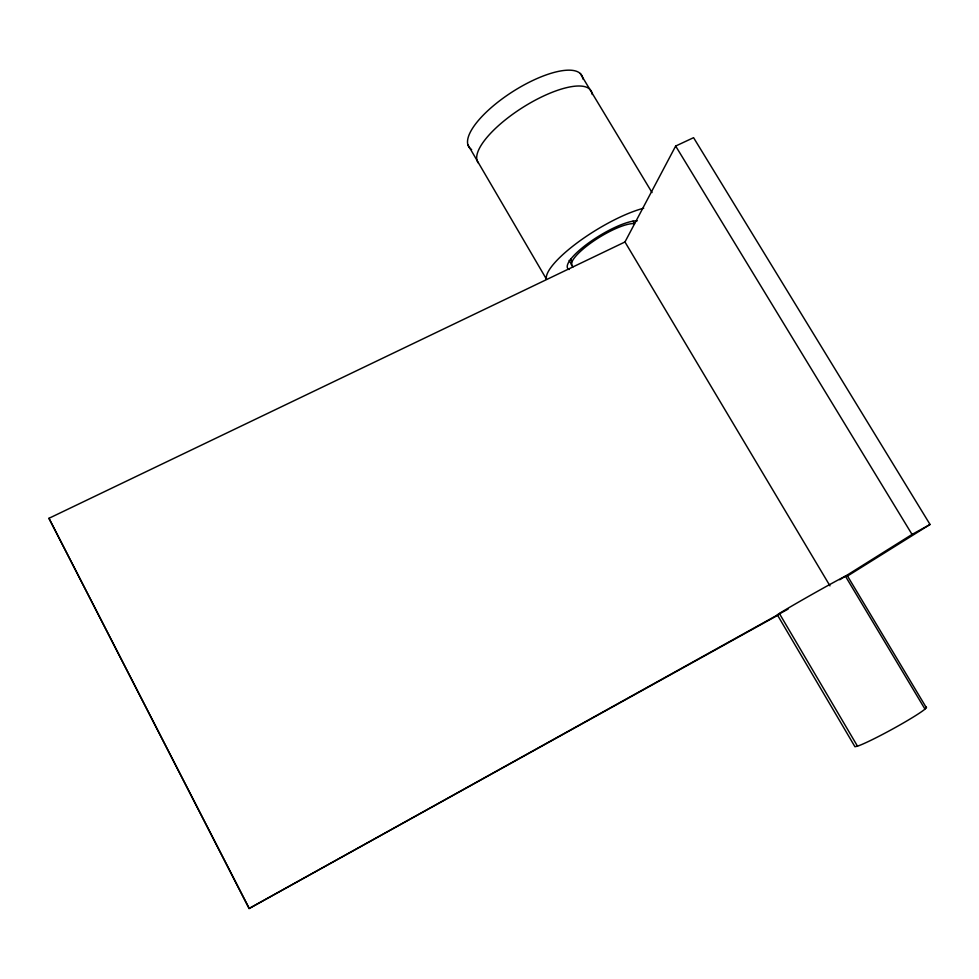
<?xml version="1.0" encoding="UTF-8"?>
<svg xmlns="http://www.w3.org/2000/svg" width="979" height="979" viewBox="0 0 979 979"><rect width="100%" height="100%" fill="white"/><g stroke="black" fill="none" stroke-linecap="round" stroke-linejoin="round"><path stroke-width="1.47" d="M847.08 575.652L844.779 576.484A40.323 0.783 -29.5 0 0 811.652 594.632A40.323 0.783 -29.5 0 0 779.357 613.454L777.338 614.824L854.948 746.732L857.482 746.169A40.922 2.839 -28.7 0 0 891.71 729.514A40.922 2.839 -28.7 0 0 924.421 709.579L926.354 707.695L847.129 575.383M632.985 221.217L634.551 223.836L633.621 223.604A38.756 9.876 -31.6 0 0 599.515 237.224A38.756 9.876 -31.6 0 0 572.14 261.466L571.418 264.856L572.972 266.912L569.117 260.365M778.232 615.02L249.082 908.536L48.95 518.307L624.969 241.972L675.657 146.055L693.573 137.672L930.05 524.475L847.104 576.276M839.737 579.739L912.061 534.436L930.05 524.475M249.082 908.536L788.156 609.048M675.657 146.055L912.061 534.436M580.266 73.486L652.026 192.557M845.415 576.178L924.947 709.065M624.969 241.972L829.972 585.858M570.598 258.848L572.14 261.466M779.357 613.454L857.482 746.169M467.938 144.868L546.417 279.113A67.857 17.292 -31.6 0 1 579.091 241.434A67.857 17.292 -31.6 0 1 643.692 208.233M48.95 518.307L249.058 908.047M471.633 149.591A66.829 23.043 -32.5 0 1 513.18 91.341A66.829 23.043 -32.5 0 1 582.872 78.993M478.388 163.052A66.951 22.395 -32.4 0 1 526.433 105.181A66.951 22.395 -32.4 0 1 592.209 94.486M569.019 269.531A43.602 11.112 -31.6 0 1 589.456 242.351A43.602 11.112 -31.6 0 1 637.28 220.789M925.804 707.144A40.922 2.839 -28.7 0 1 926.354 707.695"/></g></svg>
